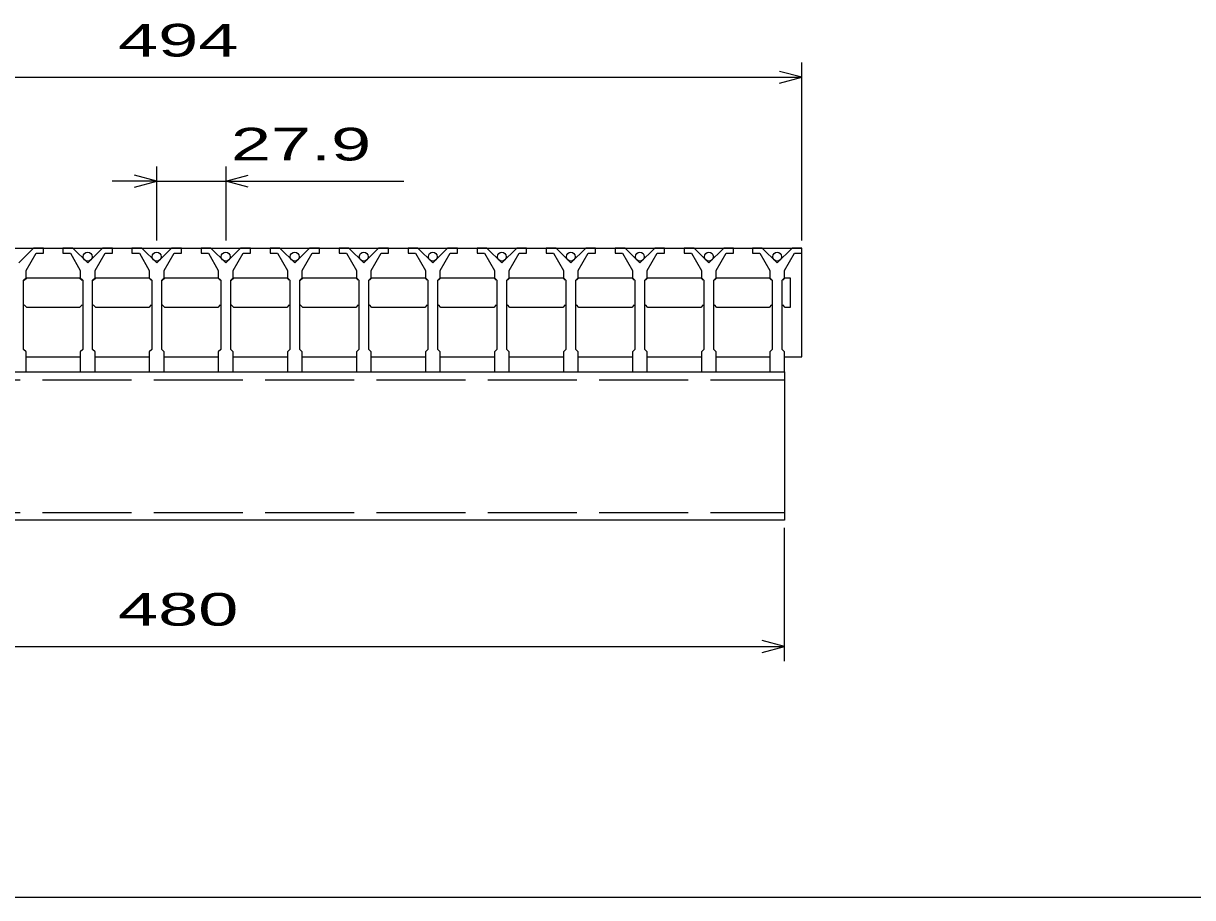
# Model space of a CAD drawing. Units: millimetres, scale not verified. Extents: x -1092 to 1034, y -771 to 635.
# Drawn here: x -624.5 to -151.9, y -684.6 to -331.3 of the extents above; entities that cross this region are included whole.
import ezdxf
from ezdxf.enums import TextEntityAlignment as Align

# ---------------------------------------------------------------- set-up
doc = ezdxf.new("R2010")
doc.units = ezdxf.units.MM
doc.header["$LTSCALE"] = 6
doc.linetypes.add('DASHED', pattern=[7.5, 6, -1.5])
for name, color, linetype, lineweight in [('0_2', 150, 'Continuous', 25), ('16', 3, 'Continuous', 25), ('22', 2, 'Continuous', 25)]:
    doc.layers.add(name, color=color, linetype=linetype, lineweight=lineweight)
doc.styles.add('ベクトル', font='')
doc.styles.get('ベクトル').set_extended_font_data('ベクトル')

msp = doc.modelspace()

# ---------------------------------------------------------------- linework, layer by layer
at = {"layer": '0_2'}
msp.add_line((1034.4, -684.6), (-1041.6, -684.6), dxfattribs=at)
at = {"layer": '16'}
for p, q in [((-803.8, -422.1), (-309.8, -422.1)), ((-620.4, -422.1), (-626.4, -428.1)), ((-623.4, -431.1), (-619.4, -424.1)), ((-616.4, -422.1), (-620.4, -422.1)), ((-619.4, -424.1), (-616.4, -424.1)), ((-616.4, -424.1), (-616.4, -422.1)), ((-608.5, -422.1), (-608.5, -424.1)), ((-604.5, -422.1), (-608.5, -422.1)), ((-608.5, -424.1), (-605.5, -424.1)), ((-605.5, -424.1), (-601.5, -431.1)), ((-598.5, -428.1), (-604.5, -422.1)), ((-592.5, -422.1), (-598.5, -428.1)), ((-595.5, -431.1), (-591.5, -424.1)), ((-588.5, -422.1), (-592.5, -422.1)), ((-591.5, -424.1), (-588.5, -424.1)), ((-588.5, -424.1), (-588.5, -422.1)), ((-580.6, -422.1), (-580.6, -424.1)), ((-576.6, -422.1), (-580.6, -422.1)), ((-580.6, -424.1), (-577.6, -424.1)), ((-577.6, -424.1), (-573.6, -431.1)), ((-570.6, -428.1), (-576.6, -422.1)), ((-564.6, -422.1), (-570.6, -428.1)), ((-567.6, -431.1), (-563.6, -424.1)), ((-560.6, -422.1), (-564.6, -422.1)), ((-563.6, -424.1), (-560.6, -424.1)), ((-560.6, -424.1), (-560.6, -422.1)), ((-552.7, -422.1), (-552.7, -424.1)), ((-548.7, -422.1), (-552.7, -422.1)), ((-552.7, -424.1), (-549.7, -424.1)), ((-549.7, -424.1), (-545.7, -431.1)), ((-542.7, -428.1), (-548.7, -422.1)), ((-536.7, -422.1), (-542.7, -428.1)), ((-539.7, -431.1), (-535.7, -424.1)), ((-532.7, -422.1), (-536.7, -422.1)), ((-535.7, -424.1), (-532.7, -424.1)), ((-532.7, -424.1), (-532.7, -422.1)), ((-524.8, -422.1), (-524.8, -424.1)), ((-520.8, -422.1), (-524.8, -422.1)), ((-524.8, -424.1), (-521.8, -424.1)), ((-521.8, -424.1), (-517.8, -431.1)), ((-514.8, -428.1), (-520.8, -422.1)), ((-508.8, -422.1), (-514.8, -428.1)), ((-511.8, -431.1), (-507.8, -424.1)), ((-504.8, -422.1), (-508.8, -422.1)), ((-507.8, -424.1), (-504.8, -424.1)), ((-504.8, -424.1), (-504.8, -422.1)), ((-496.9, -422.1), (-496.9, -424.1)), ((-492.9, -422.1), (-496.9, -422.1)), ((-496.9, -424.1), (-493.9, -424.1)), ((-493.9, -424.1), (-489.9, -431.1)), ((-486.9, -428.1), (-492.9, -422.1)), ((-480.9, -422.1), (-486.9, -428.1)), ((-483.9, -431.1), (-479.9, -424.1)), ((-476.9, -422.1), (-480.9, -422.1)), ((-479.9, -424.1), (-476.9, -424.1)), ((-476.9, -424.1), (-476.9, -422.1)), ((-469, -422.1), (-469, -424.1)), ((-465, -422.1), (-469, -422.1)), ((-469, -424.1), (-466, -424.1)), ((-466, -424.1), (-462, -431.1)), ((-459, -428.1), (-465, -422.1)), ((-453, -422.1), (-459, -428.1)), ((-456, -431.1), (-452, -424.1)), ((-449, -422.1), (-453, -422.1)), ((-452, -424.1), (-449, -424.1)), ((-449, -424.1), (-449, -422.1)), ((-441.1, -422.1), (-441.1, -424.1)), ((-437.1, -422.1), (-441.1, -422.1)), ((-441.1, -424.1), (-438.1, -424.1)), ((-438.1, -424.1), (-434.1, -431.1)), ((-431.1, -428.1), (-437.1, -422.1)), ((-425.1, -422.1), (-431.1, -428.1)), ((-428.1, -431.1), (-424.1, -424.1)), ((-421.1, -422.1), (-425.1, -422.1)), ((-424.1, -424.1), (-421.1, -424.1)), ((-421.1, -424.1), (-421.1, -422.1)), ((-413.2, -422.1), (-413.2, -424.1)), ((-409.2, -422.1), (-413.2, -422.1)), ((-413.2, -424.1), (-410.2, -424.1)), ((-410.2, -424.1), (-406.2, -431.1)), ((-403.2, -428.1), (-409.2, -422.1)), ((-397.2, -422.1), (-403.2, -428.1)), ((-400.2, -431.1), (-396.2, -424.1)), ((-393.2, -422.1), (-397.2, -422.1)), ((-396.2, -424.1), (-393.2, -424.1)), ((-393.2, -424.1), (-393.2, -422.1)), ((-385.3, -422.1), (-385.3, -424.1)), ((-381.3, -422.1), (-385.3, -422.1)), ((-385.3, -424.1), (-382.3, -424.1)), ((-382.3, -424.1), (-378.3, -431.1)), ((-375.3, -428.1), (-381.3, -422.1)), ((-369.3, -422.1), (-375.3, -428.1)), ((-372.3, -431.1), (-368.3, -424.1)), ((-365.3, -422.1), (-369.3, -422.1)), ((-368.3, -424.1), (-365.3, -424.1)), ((-365.3, -424.1), (-365.3, -422.1)), ((-357.4, -422.1), (-357.4, -424.1)), ((-353.4, -422.1), (-357.4, -422.1)), ((-357.4, -424.1), (-354.4, -424.1)), ((-354.4, -424.1), (-350.4, -431.1)), ((-347.4, -428.1), (-353.4, -422.1)), ((-341.4, -422.1), (-347.4, -428.1)), ((-344.4, -431.1), (-340.4, -424.1)), ((-337.4, -422.1), (-341.4, -422.1)), ((-340.4, -424.1), (-337.4, -424.1)), ((-337.4, -424.1), (-337.4, -422.1)), ((-329.8, -422.1), (-329.8, -424.1)), ((-325.8, -422.1), (-329.8, -422.1)), ((-329.8, -424.1), (-326.8, -424.1)), ((-326.8, -424.1), (-322.8, -431.1)), ((-319.8, -428.1), (-325.8, -422.1)), ((-313.8, -422.1), (-319.8, -428.1)), ((-316.8, -431.1), (-312.8, -424.1)), ((-309.8, -422.1), (-313.8, -422.1)), ((-312.8, -424.1), (-309.8, -424.1)), ((-309.8, -424.1), (-309.8, -422.1)), ((-309.8, -466.1), (-309.8, -422.1)), ((-624.4, -435.1), (-623.4, -434.1)), ((-624.15, -435.1), (-623.15, -434.1)), ((-623.4, -434.1), (-623.4, -431.1)), ((-623.15, -434.1), (-601.75, -434.1)), ((-601.75, -434.1), (-600.75, -435.1)), ((-601.5, -431.1), (-601.5, -434.1)), ((-601.5, -434.1), (-600.5, -435.1)), ((-596.5, -435.1), (-595.5, -434.1)), ((-596.25, -435.1), (-595.25, -434.1)), ((-595.5, -434.1), (-595.5, -431.1)), ((-595.25, -434.1), (-573.85, -434.1)), ((-573.85, -434.1), (-572.85, -435.1)), ((-573.6, -431.1), (-573.6, -434.1)), ((-573.6, -434.1), (-572.6, -435.1)), ((-568.6, -435.1), (-567.6, -434.1)), ((-568.35, -435.1), (-567.35, -434.1)), ((-567.6, -434.1), (-567.6, -431.1)), ((-567.35, -434.1), (-545.95, -434.1)), ((-545.95, -434.1), (-544.95, -435.1)), ((-545.7, -431.1), (-545.7, -434.1)), ((-545.7, -434.1), (-544.7, -435.1)), ((-540.7, -435.1), (-539.7, -434.1)), ((-540.45, -435.1), (-539.45, -434.1)), ((-539.7, -434.1), (-539.7, -431.1)), ((-539.45, -434.1), (-518.05, -434.1)), ((-518.05, -434.1), (-517.05, -435.1)), ((-517.8, -431.1), (-517.8, -434.1)), ((-517.8, -434.1), (-516.8, -435.1)), ((-512.8, -435.1), (-511.8, -434.1)), ((-512.55, -435.1), (-511.55, -434.1)), ((-511.8, -434.1), (-511.8, -431.1)), ((-511.55, -434.1), (-490.15, -434.1)), ((-490.15, -434.1), (-489.15, -435.1)), ((-489.9, -431.1), (-489.9, -434.1)), ((-489.9, -434.1), (-488.9, -435.1)), ((-484.9, -435.1), (-483.9, -434.1)), ((-484.65, -435.1), (-483.65, -434.1)), ((-483.9, -434.1), (-483.9, -431.1)), ((-483.65, -434.1), (-462.25, -434.1)), ((-462.25, -434.1), (-461.25, -435.1)), ((-462, -431.1), (-462, -434.1)), ((-462, -434.1), (-461, -435.1)), ((-457, -435.1), (-456, -434.1)), ((-456.75, -435.1), (-455.75, -434.1)), ((-456, -434.1), (-456, -431.1)), ((-455.75, -434.1), (-434.35, -434.1)), ((-434.35, -434.1), (-433.35, -435.1)), ((-434.1, -431.1), (-434.1, -434.1)), ((-434.1, -434.1), (-433.1, -435.1)), ((-429.1, -435.1), (-428.1, -434.1)), ((-428.85, -435.1), (-427.85, -434.1)), ((-428.1, -434.1), (-428.1, -431.1)), ((-427.85, -434.1), (-406.45, -434.1)), ((-406.45, -434.1), (-405.45, -435.1)), ((-406.2, -431.1), (-406.2, -434.1)), ((-406.2, -434.1), (-405.2, -435.1)), ((-401.2, -435.1), (-400.2, -434.1)), ((-400.95, -435.1), (-399.95, -434.1)), ((-400.2, -434.1), (-400.2, -431.1)), ((-399.95, -434.1), (-378.55, -434.1)), ((-378.55, -434.1), (-377.55, -435.1)), ((-378.3, -431.1), (-378.3, -434.1)), ((-378.3, -434.1), (-377.3, -435.1)), ((-373.3, -435.1), (-372.3, -434.1)), ((-373.05, -435.1), (-372.05, -434.1)), ((-372.3, -434.1), (-372.3, -431.1)), ((-372.05, -434.1), (-350.65, -434.1)), ((-350.65, -434.1), (-349.65, -435.1)), ((-350.4, -431.1), (-350.4, -434.1)), ((-350.4, -434.1), (-349.4, -435.1)), ((-345.4, -435.1), (-344.4, -434.1)), ((-345.15, -435.1), (-344.15, -434.1)), ((-344.4, -434.1), (-344.4, -431.1)), ((-344.15, -434.1), (-323.05, -434.1)), ((-323.05, -434.1), (-322.05, -435.1)), ((-322.8, -431.1), (-322.8, -434.1)), ((-322.8, -434.1), (-321.8, -435.1)), ((-317.8, -435.1), (-316.8, -434.1)), ((-317.55, -435.1), (-316.55, -434.1)), ((-316.8, -434.1), (-316.8, -431.1)), ((-316.55, -434.1), (-314.55, -434.1)), ((-314.55, -434.1), (-314.55, -446.1)), ((-624.4, -463.1), (-624.4, -435.1)), ((-600.5, -435.1), (-600.5, -463.1)), ((-596.5, -463.1), (-596.5, -435.1)), ((-572.6, -435.1), (-572.6, -463.1)), ((-568.6, -463.1), (-568.6, -435.1)), ((-544.7, -435.1), (-544.7, -463.1)), ((-540.7, -463.1), (-540.7, -435.1)), ((-516.8, -435.1), (-516.8, -463.1)), ((-512.8, -463.1), (-512.8, -435.1)), ((-488.9, -435.1), (-488.9, -463.1)), ((-484.9, -463.1), (-484.9, -435.1)), ((-461, -435.1), (-461, -463.1)), ((-457, -463.1), (-457, -435.1)), ((-433.1, -435.1), (-433.1, -463.1)), ((-429.1, -463.1), (-429.1, -435.1)), ((-405.2, -435.1), (-405.2, -463.1)), ((-401.2, -463.1), (-401.2, -435.1)), ((-377.3, -435.1), (-377.3, -463.1)), ((-373.3, -463.1), (-373.3, -435.1)), ((-349.4, -435.1), (-349.4, -463.1)), ((-345.4, -463.1), (-345.4, -435.1)), ((-321.8, -435.1), (-321.8, -463.1)), ((-317.8, -463.1), (-317.8, -435.1)), ((-623.15, -446.1), (-624.15, -445.1)), ((-601.75, -446.1), (-623.15, -446.1)), ((-600.75, -445.1), (-601.75, -446.1)), ((-595.25, -446.1), (-596.25, -445.1)), ((-573.85, -446.1), (-595.25, -446.1)), ((-572.85, -445.1), (-573.85, -446.1)), ((-567.35, -446.1), (-568.35, -445.1)), ((-545.95, -446.1), (-567.35, -446.1)), ((-544.95, -445.1), (-545.95, -446.1)), ((-539.45, -446.1), (-540.45, -445.1)), ((-518.05, -446.1), (-539.45, -446.1)), ((-517.05, -445.1), (-518.05, -446.1)), ((-511.55, -446.1), (-512.55, -445.1)), ((-490.15, -446.1), (-511.55, -446.1)), ((-489.15, -445.1), (-490.15, -446.1)), ((-483.65, -446.1), (-484.65, -445.1)), ((-462.25, -446.1), (-483.65, -446.1)), ((-461.25, -445.1), (-462.25, -446.1)), ((-455.75, -446.1), (-456.75, -445.1)), ((-434.35, -446.1), (-455.75, -446.1)), ((-433.35, -445.1), (-434.35, -446.1)), ((-427.85, -446.1), (-428.85, -445.1)), ((-406.45, -446.1), (-427.85, -446.1)), ((-405.45, -445.1), (-406.45, -446.1)), ((-399.95, -446.1), (-400.95, -445.1)), ((-378.55, -446.1), (-399.95, -446.1)), ((-377.55, -445.1), (-378.55, -446.1)), ((-372.05, -446.1), (-373.05, -445.1)), ((-350.65, -446.1), (-372.05, -446.1)), ((-349.65, -445.1), (-350.65, -446.1)), ((-344.15, -446.1), (-345.15, -445.1)), ((-323.05, -446.1), (-344.15, -446.1)), ((-322.05, -445.1), (-323.05, -446.1)), ((-316.55, -446.1), (-317.55, -445.1)), ((-314.55, -446.1), (-316.55, -446.1)), ((-623.4, -464.1), (-624.4, -463.1)), ((-600.5, -463.1), (-601.5, -464.1)), ((-595.5, -464.1), (-596.5, -463.1)), ((-572.6, -463.1), (-573.6, -464.1)), ((-567.6, -464.1), (-568.6, -463.1)), ((-544.7, -463.1), (-545.7, -464.1)), ((-539.7, -464.1), (-540.7, -463.1)), ((-516.8, -463.1), (-517.8, -464.1)), ((-511.8, -464.1), (-512.8, -463.1)), ((-488.9, -463.1), (-489.9, -464.1)), ((-483.9, -464.1), (-484.9, -463.1)), ((-461, -463.1), (-462, -464.1)), ((-456, -464.1), (-457, -463.1)), ((-433.1, -463.1), (-434.1, -464.1)), ((-428.1, -464.1), (-429.1, -463.1)), ((-405.2, -463.1), (-406.2, -464.1)), ((-400.2, -464.1), (-401.2, -463.1)), ((-377.3, -463.1), (-378.3, -464.1)), ((-372.3, -464.1), (-373.3, -463.1)), ((-349.4, -463.1), (-350.4, -464.1)), ((-344.4, -464.1), (-345.4, -463.1)), ((-321.8, -463.1), (-322.8, -464.1)), ((-316.8, -464.1), (-317.8, -463.1)), ((-623.4, -472.1), (-623.4, -464.1)), ((-623.4, -466.1), (-601.5, -466.1)), ((-601.5, -464.1), (-601.5, -472.1)), ((-595.5, -472.1), (-595.5, -464.1)), ((-595.5, -466.1), (-573.6, -466.1)), ((-573.6, -464.1), (-573.6, -472.1)), ((-567.6, -472.1), (-567.6, -464.1)), ((-567.6, -466.1), (-545.7, -466.1)), ((-545.7, -464.1), (-545.7, -472.1)), ((-539.7, -472.1), (-539.7, -464.1)), ((-539.7, -466.1), (-517.8, -466.1)), ((-517.8, -464.1), (-517.8, -472.1)), ((-511.8, -472.1), (-511.8, -464.1)), ((-511.8, -466.1), (-489.9, -466.1)), ((-489.9, -464.1), (-489.9, -472.1)), ((-483.9, -472.1), (-483.9, -464.1)), ((-483.9, -466.1), (-462, -466.1)), ((-462, -464.1), (-462, -472.1)), ((-456, -472.1), (-456, -464.1)), ((-456, -466.1), (-434.1, -466.1)), ((-434.1, -464.1), (-434.1, -472.1)), ((-428.1, -472.1), (-428.1, -464.1)), ((-428.1, -466.1), (-406.2, -466.1)), ((-406.2, -464.1), (-406.2, -472.1)), ((-400.2, -472.1), (-400.2, -464.1)), ((-400.2, -466.1), (-378.3, -466.1)), ((-378.3, -464.1), (-378.3, -472.1)), ((-372.3, -472.1), (-372.3, -464.1)), ((-372.3, -466.1), (-350.4, -466.1)), ((-350.4, -464.1), (-350.4, -472.1)), ((-344.4, -472.1), (-344.4, -464.1)), ((-344.4, -466.1), (-322.8, -466.1)), ((-322.8, -464.1), (-322.8, -472.1)), ((-316.8, -472.1), (-316.8, -464.1)), ((-316.8, -466.1), (-309.8, -466.1)), ((-796.8, -472.1), (-316.8, -472.1)), ((-629.4, -472.1), (-623.4, -472.1)), ((-601.5, -472.1), (-595.5, -472.1)), ((-573.6, -472.1), (-567.6, -472.1)), ((-545.7, -472.1), (-539.7, -472.1)), ((-517.8, -472.1), (-511.8, -472.1)), ((-489.9, -472.1), (-483.9, -472.1)), ((-462, -472.1), (-456, -472.1)), ((-434.1, -472.1), (-428.1, -472.1)), ((-406.2, -472.1), (-400.2, -472.1)), ((-378.3, -472.1), (-372.3, -472.1)), ((-350.4, -472.1), (-344.4, -472.1)), ((-322.8, -472.1), (-316.8, -472.1)), ((-316.8, -472.1), (-316.8, -532.1)), ((-316.8, -532.1), (-796.8, -532.1))]:
    msp.add_line(p, q, dxfattribs=at)
at = {"layer": '16', "linetype": 'DASHED'}
for p, q in [((-796.8, -475.3), (-316.8, -475.3)), ((-796.8, -528.9), (-316.8, -528.9))]:
    msp.add_line(p, q, dxfattribs=at)
at = {"layer": '16'}
for centre in [(-598.5, -425.6), (-570.6, -425.6), (-542.7, -425.6), (-514.8, -425.6), (-486.9, -425.6), (-459, -425.6), (-431.1, -425.6), (-403.2, -425.6), (-375.3, -425.6), (-347.4, -425.6), (-319.8, -425.6)]:
    msp.add_circle(centre, 1.8, dxfattribs=at)
at = {"layer": '22', "color": 4}
for p, q in [((-309.8, -419.1), (-309.8, -347.1)), ((-803.8, -353.1), (-309.8, -353.1)), ((-309.8, -353.1), (-318.8, -350.7)), ((-318.8, -355.5), (-309.8, -353.1)), ((-570.6, -419.1), (-570.6, -389.1)), ((-542.7, -389.1), (-542.7, -419.1)), ((-570.6, -395.1), (-588.6, -395.1)), ((-570.6, -395.1), (-579.6, -392.7)), ((-579.6, -397.5), (-570.6, -395.1)), ((-570.6, -395.1), (-542.7, -395.1)), ((-542.7, -395.1), (-533.7, -392.7)), ((-533.7, -397.5), (-542.7, -395.1)), ((-542.7, -395.1), (-470.7, -395.1)), ((-316.8, -589.1), (-316.8, -535.1)), ((-316.8, -583.1), (-325.8, -580.7)), ((-796.8, -583.1), (-316.8, -583.1)), ((-325.8, -585.5), (-316.8, -583.1))]:
    msp.add_line(p, q, dxfattribs=at)

# ---------------------------------------------------------------- texts
at = {"layer": '22', "style": 'ベクトル', "width": 1.65}
for s, p in [(' 494 ', (-594.3, -338.1)), (' 27.9 ', (-548.7, -380.1)), (' 480 ', (-594.3, -568.1))]:
    msp.add_text(s, height=13.2, dxfattribs=at).set_placement(p, align=Align.MIDDLE_LEFT)

doc.saveas('drawing.dxf')
